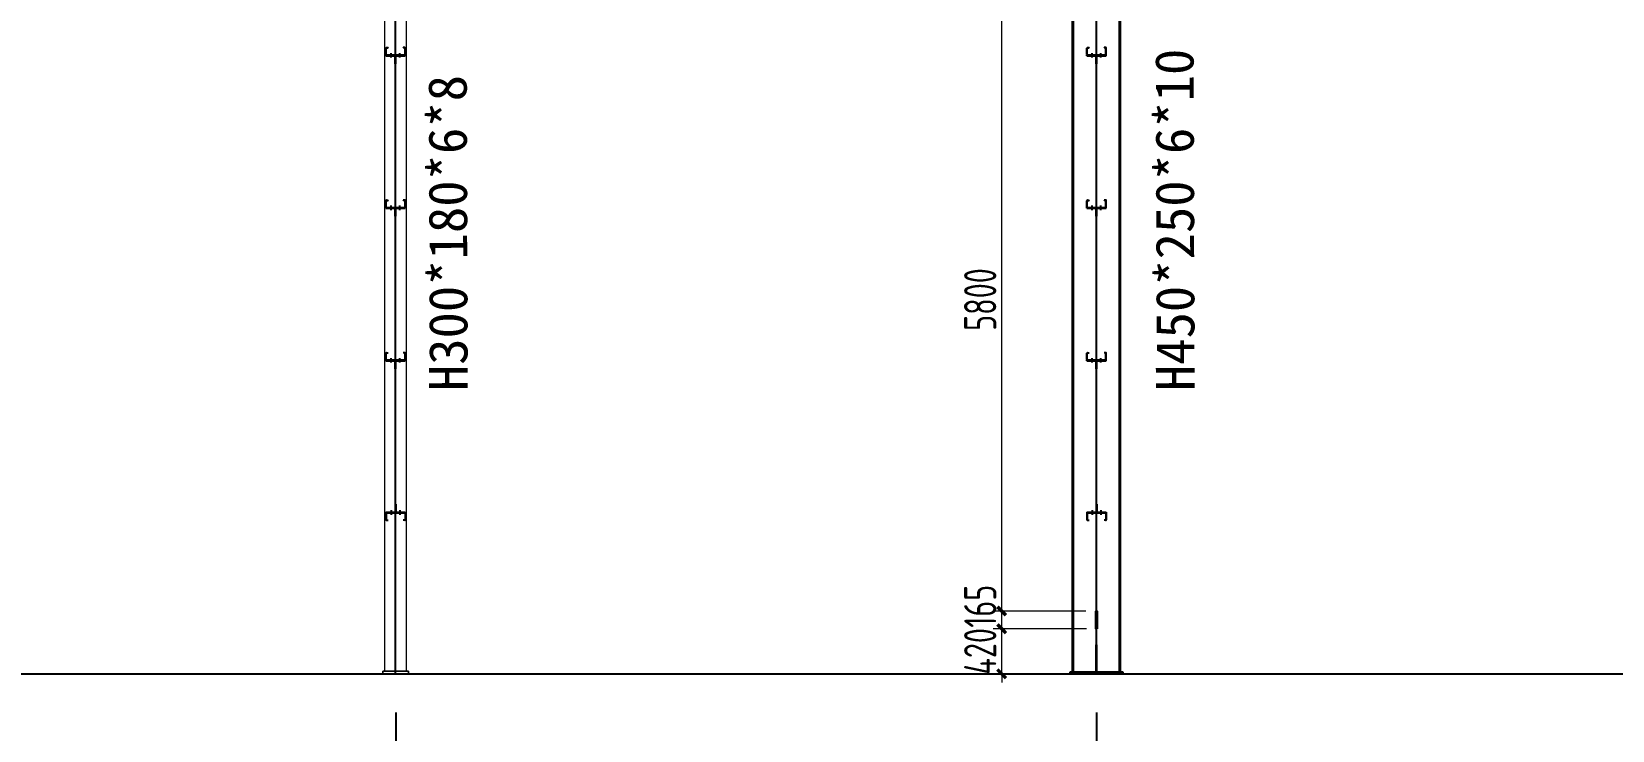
# Model space of a CAD drawing. Header units: millimetres. Extents: x -300006 to 582436, y -239689 to 0.
# Drawn here: x -99124 to -84396, y -222442 to -215937 of the extents above; entities that cross this region are included whole.
import ezdxf

# ---------------------------------------------------------------- set-up
doc = ezdxf.new("R2010")
doc.units = ezdxf.units.MM
doc.linetypes.add('DIVIDE2', pattern=[15.875, 6.35, -3.175, 0, -3.175, 0, -3.175])
doc.layers.add('PUB_HATCH', color=8, linetype='Continuous')
doc.layers.add('一般文字', color=6, linetype='Continuous')
doc.styles.add('DIM_FONT', font='SIMPLEX.shx', dxfattribs={"width": 0.8})
doc.styles.add('宋体', font='')
doc.styles.add('样式 1', font='gbenor.shx', dxfattribs={"width": 0.8, "height": 300})
doc.styles.get('宋体').set_extended_font_data('SimSun')
doc.dimstyles.new('1细化GJ实际标注', dxfattribs={"dimtxt": 800, "dimasz": 80, "dimexe": 80, "dimexo": 100, "dimgap": 50, "dimtad": 1, "dimdec": 0, "dimzin": 0, "dimdsep": 46, "dimtxsty": '样式 1', "dimblk1": 'ARCHTICK', "dimblk2": 'ARCHTICK', "dimsah": 1, "dimcen": 0.09, "dimdle": 50, "dimclrd": 252, "dimclre": 252, "dimclrt": 7, "dimadec": 0, "dimazin": 0, "dimtfac": 1, "dimtdec": 0, "dimtix": 1, "dimtmove": 2, "dimatfit": 3, "dimldrblk": 'ARCHTICK', "dimfxl": 80, "dimtolj": 1, "dimtzin": 0, "dimlwd": 13, "dimlwe": 13, "dimarcsym": 0})
doc.dimstyles.new('WGH', dxfattribs={"dimscale": 1.2, "dimtxt": 450, "dimasz": 2, "dimexe": 250, "dimexo": 300, "dimgap": 250, "dimtad": 1, "dimdec": 0, "dimzin": 0, "dimdsep": 46, "dimtxsty": 'DIM_FONT', "dimblk1": '_DIMX', "dimblk2": '_DIMX', "dimsah": 1, "dimcen": 0.09, "dimclrd": 3, "dimclre": 3, "dimclrt": 7, "dimadec": 0, "dimazin": 0, "dimtfac": 1, "dimtdec": 0, "dimtix": 1, "dimtmove": 2, "dimatfit": 3, "dimldrblk": '_DIMX', "dimfxl": 250, "dimtolj": 1, "dimtzin": 0, "dimarcsym": 0})

# ---------------------------------------------------------------- blocks, each defined once
blk = doc.blocks.new('_DIMX')
blk.add_line((-150, 0), (150, 0))
at = {"const_width": 50}
blk.add_lwpolyline([(-70, -70), (70, 70)], dxfattribs=at)
blk = doc.blocks.new('*D370')
at = {"color": 3, "lineweight": -2, "transparency": 16777216}
for p, q in [((-102262, -222276), (-102262, -224666)), ((-95732, -222276), (-95732, -224666)), ((-102260, -224366), (-95735, -224366))]:
    blk.add_line(p, q, dxfattribs=at)
at = {"layer": 'Defpoints', "color": 0, "transparency": 16777216}
for p in [(-102262, -221916), (-95732, -221916), (-95732, -224366)]:
    blk.add_point(p, dxfattribs=at)
at = {"color": 3, "lineweight": -2, "transparency": 16777216, "xscale": 2.4, "yscale": 2.4, "zscale": 2.4, "rotation": 180}
blk.add_blockref('_DIMX', (-102262, -224366), dxfattribs=at)
at = {"color": 3, "lineweight": -2, "transparency": 16777216, "xscale": 2.4, "yscale": 2.4, "zscale": 2.4}
blk.add_blockref('_DIMX', (-95732, -224366), dxfattribs=at)
at = {"color": 7, "transparency": 16777216, "insert": (-98997, -223796), "char_height": 540, "attachment_point": 5, "style": 'DIM_FONT'}
blk.add_mtext('\\A1;6530', dxfattribs=at)
blk = doc.blocks.new('*D371')
at = {"color": 3, "lineweight": -2, "transparency": 16777216}
for p, q in [((-95732, -222276), (-95732, -224666)), ((-89202, -222276), (-89202, -224666)), ((-95730, -224366), (-89205, -224366))]:
    blk.add_line(p, q, dxfattribs=at)
at = {"layer": 'Defpoints', "color": 0, "transparency": 16777216}
for p in [(-95732, -221916), (-89202, -221916), (-89202, -224366)]:
    blk.add_point(p, dxfattribs=at)
at = {"color": 3, "lineweight": -2, "transparency": 16777216, "xscale": 2.4, "yscale": 2.4, "zscale": 2.4, "rotation": 180}
blk.add_blockref('_DIMX', (-95732, -224366), dxfattribs=at)
at = {"color": 3, "lineweight": -2, "transparency": 16777216, "xscale": 2.4, "yscale": 2.4, "zscale": 2.4}
blk.add_blockref('_DIMX', (-89202, -224366), dxfattribs=at)
at = {"color": 7, "transparency": 16777216, "insert": (-92467, -223796), "char_height": 540, "attachment_point": 5, "style": 'DIM_FONT'}
blk.add_mtext('\\A1;6530', dxfattribs=at)
blk = doc.blocks.new('*D372')
at = {"color": 3, "lineweight": -2, "transparency": 16777216}
for p, q in [((-89202, -222276), (-89202, -224666)), ((-83202, -222276), (-83202, -224666)), ((-89200, -224366), (-83205, -224366))]:
    blk.add_line(p, q, dxfattribs=at)
at = {"layer": 'Defpoints', "color": 0, "transparency": 16777216}
for p in [(-89202, -221916), (-83202, -221916), (-83202, -224366)]:
    blk.add_point(p, dxfattribs=at)
at = {"color": 3, "lineweight": -2, "transparency": 16777216, "xscale": 2.4, "yscale": 2.4, "zscale": 2.4, "rotation": 180}
blk.add_blockref('_DIMX', (-89202, -224366), dxfattribs=at)
at = {"color": 3, "lineweight": -2, "transparency": 16777216, "xscale": 2.4, "yscale": 2.4, "zscale": 2.4}
blk.add_blockref('_DIMX', (-83202, -224366), dxfattribs=at)
at = {"color": 7, "transparency": 16777216, "insert": (-86202, -223796), "char_height": 540, "attachment_point": 5, "style": 'DIM_FONT'}
blk.add_mtext('\\A1;6000', dxfattribs=at)
blk = doc.blocks.new('_ArchTick')
at = {"color": 0, "linetype": 'ByBlock', "const_width": 0.4}
blk.add_lwpolyline([(-0.5, -0.5), (0.5, 0.5)], dxfattribs=at)
blk = doc.blocks.new('*D470')
at = {"color": 252, "lineweight": 13, "transparency": 16777216}
for p, q in [((-89297, -221496), (-90166, -221496)), ((-90086, -221496), (-90086, -221416)), ((-90086, -221916), (-90086, -221496)), ((-89547, -221916), (-90166, -221916)), ((-90086, -221916), (-90086, -221996))]:
    blk.add_line(p, q, dxfattribs=at)
at = {"layer": 'Defpoints', "color": 0, "transparency": 16777216}
for p in [(-90086, -221496), (-89197, -221496), (-89447, -221916)]:
    blk.add_point(p, dxfattribs=at)
at = {"color": 252, "lineweight": 13, "transparency": 16777216, "xscale": 80, "yscale": 80, "zscale": 80}
for p, rotation in [((-90086, -221496), 270), ((-90086, -221916), 90)]:
    blk.add_blockref('_ArchTick', p, dxfattribs=dict(at, rotation=rotation))
at = {"color": 7, "transparency": 16777216, "insert": (-90286, -221706), "char_height": 300, "attachment_point": 5, "rotation": 90, "style": '样式 1'}
blk.add_mtext('\\A1;420', dxfattribs=at)
blk = doc.blocks.new('*D471')
at = {"color": 252, "lineweight": 13, "transparency": 16777216}
for p, q in [((-89302, -221331), (-90166, -221331)), ((-90086, -221546), (-90086, -221281)), ((-89297, -221496), (-90166, -221496))]:
    blk.add_line(p, q, dxfattribs=at)
at = {"layer": 'Defpoints', "color": 0, "transparency": 16777216}
for p in [(-90086, -221331), (-89202, -221331), (-89197, -221496)]:
    blk.add_point(p, dxfattribs=at)
at = {"color": 252, "lineweight": 13, "transparency": 16777216, "xscale": 80, "yscale": 80, "zscale": 80}
for p, rotation in [((-90086, -221331), 90), ((-90086, -221496), 270)]:
    blk.add_blockref('_ArchTick', p, dxfattribs=dict(at, rotation=rotation))
at = {"color": 7, "transparency": 16777216, "insert": (-90286, -221286), "char_height": 300, "attachment_point": 5, "rotation": 90, "style": '样式 1'}
blk.add_mtext('\\A1;165', dxfattribs=at)
blk = doc.blocks.new('*D472')
at = {"color": 252, "lineweight": 13, "transparency": 16777216}
for p, q in [((-89297, -215531), (-90166, -215531)), ((-90086, -221381), (-90086, -215481)), ((-89302, -221331), (-90166, -221331))]:
    blk.add_line(p, q, dxfattribs=at)
at = {"layer": 'Defpoints', "color": 0, "transparency": 16777216}
for p in [(-90086, -215531), (-89197, -215531), (-89202, -221331)]:
    blk.add_point(p, dxfattribs=at)
at = {"color": 252, "lineweight": 13, "transparency": 16777216, "xscale": 80, "yscale": 80, "zscale": 80}
for p, rotation in [((-90086, -215531), 90), ((-90086, -221331), 270)]:
    blk.add_blockref('_ArchTick', p, dxfattribs=dict(at, rotation=rotation))
at = {"color": 7, "transparency": 16777216, "insert": (-90286, -218431), "char_height": 300, "attachment_point": 5, "rotation": 90, "style": '样式 1'}
blk.add_mtext('\\A1;5800', dxfattribs=at)

msp = doc.modelspace()

# ---------------------------------------------------------------- hatches: boundary and pattern name
at = {"ltscale": 1.5}
h = msp.add_hatch(dxfattribs=at)
h.set_pattern_fill('ANSI31', color=0, scale=50, style=0)
h.set_pattern_definition([(45, (-2564252.1363, 1844444.2664), (-4.419417382, 4.419417382), [])])
h.paths.add_polyline_path([(-89197.5, -221495.7), (-89207.5, -221495.7), (-89207.5, -221330.7), (-89197.5, -221330.7)])

# ---------------------------------------------------------------- linework, layer by layer
at = {"color": 1}
for p, q in [((-95732.5, -221915.7), (-95732.5, -200167.6)), ((-89202.5, -221915.7), (-89202.5, -200167.6)), ((-89202.5, -221915.7), (-89202.5, -205250.3)), ((-113565.6, -221915.7), (-52679.5, -221915.7))]:
    msp.add_line(p, q, dxfattribs=at)
at = {"color": 0, "linetype": 'ByBlock', "lineweight": 18}
for p, q in [((-95832.5, -221890.7), (-95832.4, -208966.3)), ((-95735, -221890.7), (-95734.9, -208966.3)), ((-95730, -221890.7), (-95729.9, -208966.3)), ((-95632.5, -221890.7), (-95632.4, -208966.3)), ((-95732.5, -221915.7), (-95732.5, -209045.6))]:
    msp.add_line(p, q, dxfattribs=at)
at = {"color": 0}
for p, q in [((-89417.5, -221915.7), (-89417.5, -209002.4)), ((-88987.5, -221915.7), (-88987.5, -209137.2)), ((-89427.5, -221915.7), (-89427.5, -209882.7)), ((-88977.5, -221915.7), (-88977.5, -212733.2)), ((-89447.5, -221895.7), (-88957.5, -221895.7)), ((-89447.5, -221915.7), (-89447.5, -221895.7)), ((-88957.5, -221915.7), (-89447.5, -221915.7)), ((-88957.5, -221895.7), (-88957.5, -221915.7))]:
    msp.add_line(p, q, dxfattribs=at)
at = {"color": 3}
for p, q in [((-95822.5, -216150.8), (-95822.5, -216090.8)), ((-95822.5, -216155.8), (-95642.5, -216155.8)), ((-95822.5, -216161.8), (-95822.5, -216155.8)), ((-95822.5, -216161.8), (-95642.5, -216161.8)), ((-95820.5, -216150.8), (-95820.5, -216090.8)), ((-95817.5, -216085.8), (-95802.5, -216085.8)), ((-95817.5, -216087.8), (-95802.5, -216087.8)), ((-95817.5, -216153.8), (-95647.5, -216153.8)), ((-95802.5, -216087.8), (-95802.5, -216085.8)), ((-95735.5, -216235.8), (-95735.5, -216161.8)), ((-95729.5, -216235.8), (-95729.5, -216161.8)), ((-95647.5, -216085.8), (-95662.5, -216085.8)), ((-95662.5, -216085.8), (-95662.5, -216087.8)), ((-95647.5, -216087.8), (-95662.5, -216087.8)), ((-95644.5, -216150.8), (-95644.5, -216090.8)), ((-95642.5, -216150.8), (-95642.5, -216090.8)), ((-95642.5, -216161.8), (-95642.5, -216155.8)), ((-89292.5, -216150.8), (-89292.5, -216090.8)), ((-89292.5, -216155.8), (-89112.5, -216155.8)), ((-89292.5, -216161.8), (-89292.5, -216155.8)), ((-89292.5, -216161.8), (-89112.5, -216161.8)), ((-89290.5, -216150.8), (-89290.5, -216090.8)), ((-89287.5, -216085.8), (-89272.5, -216085.8)), ((-89287.5, -216087.8), (-89272.5, -216087.8)), ((-89287.5, -216153.8), (-89117.5, -216153.8)), ((-89272.5, -216087.8), (-89272.5, -216085.8)), ((-89205.5, -216235.8), (-89205.5, -216161.8)), ((-89199.5, -216235.8), (-89199.5, -216161.8)), ((-89117.5, -216085.8), (-89132.5, -216085.8)), ((-89132.5, -216085.8), (-89132.5, -216087.8)), ((-89117.5, -216087.8), (-89132.5, -216087.8)), ((-89114.5, -216150.8), (-89114.5, -216090.8)), ((-89112.5, -216150.8), (-89112.5, -216090.8)), ((-89112.5, -216161.8), (-89112.5, -216155.8)), ((-95735.5, -216235.8), (-95729.5, -216235.8)), ((-89205.5, -216235.8), (-89199.5, -216235.8)), ((-95822.5, -217570.8), (-95822.5, -217510.8)), ((-95820.5, -217570.8), (-95820.5, -217510.8)), ((-95817.5, -217505.8), (-95802.5, -217505.8)), ((-95817.5, -217507.8), (-95802.5, -217507.8)), ((-95802.5, -217507.8), (-95802.5, -217505.8)), ((-95647.5, -217505.8), (-95662.5, -217505.8)), ((-95662.5, -217505.8), (-95662.5, -217507.8)), ((-95647.5, -217507.8), (-95662.5, -217507.8)), ((-95644.5, -217570.8), (-95644.5, -217510.8)), ((-95642.5, -217570.8), (-95642.5, -217510.8)), ((-89292.5, -217570.8), (-89292.5, -217510.8)), ((-89290.5, -217570.8), (-89290.5, -217510.8)), ((-89287.5, -217505.8), (-89272.5, -217505.8)), ((-89287.5, -217507.8), (-89272.5, -217507.8)), ((-89272.5, -217507.8), (-89272.5, -217505.8)), ((-89117.5, -217505.8), (-89132.5, -217505.8)), ((-89132.5, -217505.8), (-89132.5, -217507.8)), ((-89117.5, -217507.8), (-89132.5, -217507.8)), ((-89114.5, -217570.8), (-89114.5, -217510.8)), ((-89112.5, -217570.8), (-89112.5, -217510.8)), ((-95822.5, -217575.8), (-95642.5, -217575.8)), ((-95822.5, -217581.8), (-95822.5, -217575.8)), ((-95822.5, -217581.8), (-95642.5, -217581.8)), ((-95817.5, -217573.8), (-95647.5, -217573.8)), ((-95735.5, -217655.8), (-95735.5, -217581.8)), ((-95735.5, -217655.8), (-95729.5, -217655.8)), ((-95729.5, -217655.8), (-95729.5, -217581.8)), ((-95642.5, -217581.8), (-95642.5, -217575.8)), ((-89292.5, -217575.8), (-89112.5, -217575.8)), ((-89292.5, -217581.8), (-89292.5, -217575.8)), ((-89292.5, -217581.8), (-89112.5, -217581.8)), ((-89287.5, -217573.8), (-89117.5, -217573.8)), ((-89205.5, -217655.8), (-89205.5, -217581.8)), ((-89205.5, -217655.8), (-89199.5, -217655.8)), ((-89199.5, -217655.8), (-89199.5, -217581.8)), ((-89112.5, -217581.8), (-89112.5, -217575.8)), ((-95822.5, -218990.8), (-95822.5, -218930.8)), ((-95822.5, -218995.8), (-95642.5, -218995.8)), ((-95822.5, -219001.8), (-95822.5, -218995.8)), ((-95820.5, -218990.8), (-95820.5, -218930.8)), ((-95817.5, -218925.8), (-95802.5, -218925.8)), ((-95817.5, -218927.8), (-95802.5, -218927.8)), ((-95817.5, -218993.8), (-95647.5, -218993.8)), ((-95802.5, -218927.8), (-95802.5, -218925.8)), ((-95647.5, -218925.8), (-95662.5, -218925.8)), ((-95662.5, -218925.8), (-95662.5, -218927.8)), ((-95647.5, -218927.8), (-95662.5, -218927.8)), ((-95644.5, -218990.8), (-95644.5, -218930.8)), ((-95642.5, -218990.8), (-95642.5, -218930.8)), ((-95642.5, -219001.8), (-95642.5, -218995.8)), ((-89292.5, -218990.8), (-89292.5, -218930.8)), ((-89292.5, -218995.8), (-89112.5, -218995.8)), ((-89292.5, -219001.8), (-89292.5, -218995.8)), ((-89290.5, -218990.8), (-89290.5, -218930.8)), ((-89287.5, -218925.8), (-89272.5, -218925.8)), ((-89287.5, -218927.8), (-89272.5, -218927.8)), ((-89287.5, -218993.8), (-89117.5, -218993.8)), ((-89272.5, -218927.8), (-89272.5, -218925.8)), ((-89117.5, -218925.8), (-89132.5, -218925.8)), ((-89132.5, -218925.8), (-89132.5, -218927.8)), ((-89117.5, -218927.8), (-89132.5, -218927.8)), ((-89114.5, -218990.8), (-89114.5, -218930.8)), ((-89112.5, -218990.8), (-89112.5, -218930.8)), ((-89112.5, -219001.8), (-89112.5, -218995.8)), ((-95822.5, -219001.8), (-95642.5, -219001.8)), ((-95735.5, -219075.8), (-95735.5, -219001.8)), ((-95735.5, -219075.8), (-95729.5, -219075.8)), ((-95729.5, -219075.8), (-95729.5, -219001.8)), ((-89292.5, -219001.8), (-89112.5, -219001.8)), ((-89205.5, -219075.8), (-89205.5, -219001.8)), ((-89205.5, -219075.8), (-89199.5, -219075.8)), ((-89199.5, -219075.8), (-89199.5, -219001.8)), ((-95822.5, -220409.8), (-95642.5, -220409.8)), ((-95822.5, -220409.8), (-95822.5, -220415.8)), ((-95822.5, -220415.8), (-95642.5, -220415.8)), ((-95822.5, -220420.8), (-95822.5, -220480.8)), ((-95820.5, -220420.8), (-95820.5, -220480.8)), ((-95817.5, -220417.8), (-95647.5, -220417.8)), ((-95735.5, -220335.8), (-95729.5, -220335.8)), ((-95735.5, -220335.8), (-95735.5, -220409.8)), ((-95729.5, -220335.8), (-95729.5, -220409.8)), ((-95644.5, -220420.8), (-95644.5, -220480.8)), ((-95642.5, -220409.8), (-95642.5, -220415.8)), ((-95642.5, -220420.8), (-95642.5, -220480.8)), ((-89292.5, -220409.8), (-89112.5, -220409.8)), ((-89292.5, -220409.8), (-89292.5, -220415.8)), ((-89292.5, -220415.8), (-89112.5, -220415.8)), ((-89292.5, -220420.8), (-89292.5, -220480.8)), ((-89290.5, -220420.8), (-89290.5, -220480.8)), ((-89287.5, -220417.8), (-89117.5, -220417.8)), ((-89205.5, -220335.8), (-89199.5, -220335.8)), ((-89205.5, -220335.8), (-89205.5, -220409.8)), ((-89199.5, -220335.8), (-89199.5, -220409.8)), ((-89114.5, -220420.8), (-89114.5, -220480.8)), ((-89112.5, -220409.8), (-89112.5, -220415.8)), ((-89112.5, -220420.8), (-89112.5, -220480.8)), ((-95817.5, -220483.8), (-95802.5, -220483.8)), ((-95817.5, -220485.8), (-95802.5, -220485.8)), ((-95802.5, -220483.8), (-95802.5, -220485.8)), ((-95647.5, -220483.8), (-95662.5, -220483.8)), ((-95662.5, -220485.8), (-95662.5, -220483.8)), ((-95647.5, -220485.8), (-95662.5, -220485.8)), ((-89287.5, -220483.8), (-89272.5, -220483.8)), ((-89287.5, -220485.8), (-89272.5, -220485.8)), ((-89272.5, -220483.8), (-89272.5, -220485.8)), ((-89117.5, -220483.8), (-89132.5, -220483.8)), ((-89132.5, -220485.8), (-89132.5, -220483.8)), ((-89117.5, -220485.8), (-89132.5, -220485.8))]:
    msp.add_line(p, q, dxfattribs=at)
at = {"color": 3, "linetype": 'DIVIDE2', "ltscale": 10}
for p, q in [((-95772.5, -216178.5), (-95772.5, -216137)), ((-95692.5, -216178.5), (-95692.5, -216137)), ((-89242.5, -216178.5), (-89242.5, -216137)), ((-89162.5, -216178.5), (-89162.5, -216137)), ((-95772.5, -217598.5), (-95772.5, -217557)), ((-95692.5, -217598.5), (-95692.5, -217557)), ((-89242.5, -217598.5), (-89242.5, -217557)), ((-89162.5, -217598.5), (-89162.5, -217557)), ((-95772.5, -219018.5), (-95772.5, -218977)), ((-95692.5, -219018.5), (-95692.5, -218977)), ((-89242.5, -219018.5), (-89242.5, -218977)), ((-89162.5, -219018.5), (-89162.5, -218977)), ((-95772.5, -220393.2), (-95772.5, -220434.7)), ((-95692.5, -220393.2), (-95692.5, -220434.7)), ((-89242.5, -220393.2), (-89242.5, -220434.7)), ((-89162.5, -220393.2), (-89162.5, -220434.7))]:
    msp.add_line(p, q, dxfattribs=at)
at = {"color": 4}
for p, q in [((-89206.5, -221895.7), (-89206.5, -221645.7)), ((-89198.5, -221895.7), (-89198.5, -221645.7))]:
    msp.add_line(p, q, dxfattribs=at)
at = {"color": 4, "ltscale": 1.5}
msp.add_line((-89206.5, -221895.7), (-89198.5, -221895.7), dxfattribs=at)
at = {"color": 0, "ltscale": 1.5}
msp.add_lwpolyline([(-89197.5, -221495.7), (-89207.5, -221495.7), (-89207.5, -221330.7), (-89197.5, -221330.7)], close=True, dxfattribs=at)
at = {"color": 0, "linetype": 'ByBlock', "lineweight": 18}
for points in [[(-95852.7, -221890.7), (-95612.2, -221890.7), (-95612.2, -221915.7), (-95852.7, -221915.7)], [(-95612.2, -221890.7), (-95852.7, -221890.7), (-95852.7, -221915.7), (-95612.2, -221915.7)]]:
    msp.add_lwpolyline(points, close=True, dxfattribs=at)
at = {"color": 3}
for centre, radius, start, end in [((-95817.5, -216090.8), 5, 90, 180), ((-95817.5, -216150.8), 5, 180, 270), ((-95817.5, -216090.8), 3, 90, 180), ((-95817.5, -216150.8), 3, 180, 270), ((-95647.5, -216090.8), 5, 0, 90), ((-95647.5, -216090.8), 3, 0, 90), ((-95647.5, -216150.8), 5, 270, 0), ((-95647.5, -216150.8), 3, 270, 0), ((-89287.5, -216090.8), 5, 90, 180), ((-89287.5, -216150.8), 5, 180, 270), ((-89287.5, -216090.8), 3, 90, 180), ((-89287.5, -216150.8), 3, 180, 270), ((-89117.5, -216090.8), 5, 0, 90), ((-89117.5, -216090.8), 3, 0, 90), ((-89117.5, -216150.8), 5, 270, 0), ((-89117.5, -216150.8), 3, 270, 0), ((-95817.5, -217510.8), 5, 90, 180), ((-95817.5, -217510.8), 3, 90, 180), ((-95647.5, -217510.8), 5, 0, 90), ((-95647.5, -217510.8), 3, 0, 90), ((-89287.5, -217510.8), 5, 90, 180), ((-89287.5, -217510.8), 3, 90, 180), ((-89117.5, -217510.8), 5, 0, 90), ((-89117.5, -217510.8), 3, 0, 90), ((-95817.5, -217570.8), 5, 180, 270), ((-95817.5, -217570.8), 3, 180, 270), ((-95647.5, -217570.8), 5, 270, 0), ((-95647.5, -217570.8), 3, 270, 0), ((-89287.5, -217570.8), 5, 180, 270), ((-89287.5, -217570.8), 3, 180, 270), ((-89117.5, -217570.8), 5, 270, 0), ((-89117.5, -217570.8), 3, 270, 0), ((-95817.5, -218930.8), 5, 90, 180), ((-95817.5, -218990.8), 5, 180, 270), ((-95817.5, -218930.8), 3, 90, 180), ((-95817.5, -218990.8), 3, 180, 270), ((-95647.5, -218930.8), 5, 0, 90), ((-95647.5, -218930.8), 3, 0, 90), ((-95647.5, -218990.8), 5, 270, 0), ((-95647.5, -218990.8), 3, 270, 0), ((-89287.5, -218930.8), 5, 90, 180), ((-89287.5, -218990.8), 5, 180, 270), ((-89287.5, -218930.8), 3, 90, 180), ((-89287.5, -218990.8), 3, 180, 270), ((-89117.5, -218930.8), 5, 0, 90), ((-89117.5, -218930.8), 3, 0, 90), ((-89117.5, -218990.8), 5, 270, 0), ((-89117.5, -218990.8), 3, 270, 0), ((-95817.5, -220420.8), 5, 90, 180), ((-95817.5, -220420.8), 3, 90, 180), ((-95647.5, -220420.8), 5, 0, 90), ((-95647.5, -220420.8), 3, 0, 90), ((-89287.5, -220420.8), 5, 90, 180), ((-89287.5, -220420.8), 3, 90, 180), ((-89117.5, -220420.8), 5, 0, 90), ((-89117.5, -220420.8), 3, 0, 90), ((-95817.5, -220480.8), 5, 180, 270), ((-95817.5, -220480.8), 3, 180, 270), ((-95647.5, -220480.8), 5, 270, 0), ((-95647.5, -220480.8), 3, 270, 0), ((-89287.5, -220480.8), 5, 180, 270), ((-89287.5, -220480.8), 3, 180, 270), ((-89117.5, -220480.8), 5, 270, 0), ((-89117.5, -220480.8), 3, 270, 0)]:
    msp.add_arc(centre, radius, start, end, dxfattribs=at)
at = {"layer": 'PUB_HATCH', "color": 4}
msp.add_line((-89206.5, -221645.7), (-89198.5, -221645.7), dxfattribs=at)

# ---------------------------------------------------------------- texts
at = {"layer": '一般文字', "color": 4, "lineweight": 20, "style": '宋体'}
for s, p in [('H450*250*6*10', (-88288.7, -219283.4)), ('H300*180*6*8', (-95061.6, -219283.4))]:
    msp.add_text(s, height=360.5, rotation=90.18, dxfattribs=at).set_placement(p)

# ---------------------------------------------------------------- dimensions: what is measured, and where the dimension line sits
at = {"color": 0}
for base, p1, p2, picture, middle in [((-90085.7, -215530.7), (-89202.5, -221330.7), (-89197.5, -215530.7), '*D472', (-90285.7, -218430.7)), ((-90085.7, -221495.7), (-89447.5, -221915.7), (-89197.5, -221495.7), '*D470', (-90285.7, -221705.7))]:
    dim = msp.add_linear_dim(base=base, p1=p1, p2=p2, angle=90, dimstyle='1细化GJ实际标注', dxfattribs=at)
    dim.commit()
    dim.dimension.update_dxf_attribs({"geometry": picture, "text_midpoint": middle})
dim = msp.add_linear_dim(base=(-90085.7, -221330.7), p1=(-89197.5, -221495.7), p2=(-89202.5, -221330.7), angle=90, dimstyle='1细化GJ实际标注', dxfattribs=at)
dim.commit()
dim.dimension.update_dxf_attribs({"geometry": '*D471', "text_midpoint": (-90285.7, -221285.7), "dimtype": 160})
for base, p1, p2, picture, middle in [((-95732.5, -224365.9), (-102262.5, -221915.7), (-95732.5, -221915.7), '*D370', (-98997.5, -223795.9)), ((-89202.5, -224365.9), (-95732.5, -221915.7), (-89202.5, -221915.7), '*D371', (-92467.5, -223795.9)), ((-83202.5, -224365.9), (-89202.5, -221915.7), (-83202.5, -221915.7), '*D372', (-86202.5, -223795.9))]:
    dim = msp.add_linear_dim(base=base, p1=p1, p2=p2, dimstyle='WGH', dxfattribs=at)
    dim.commit()
    dim.dimension.update_dxf_attribs({"geometry": picture, "text_midpoint": middle})

doc.saveas('drawing.dxf')
